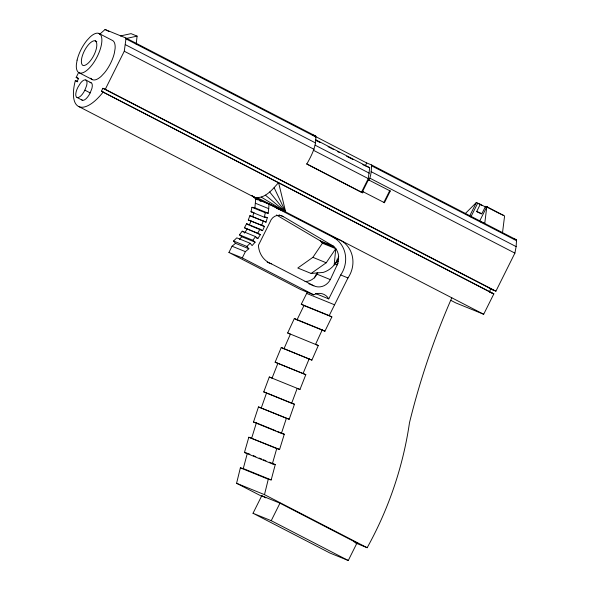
<?xml version="1.0" encoding="UTF-8"?>
<svg xmlns="http://www.w3.org/2000/svg" width="590" height="590" viewBox="0 0 590 590"><rect width="100%" height="100%" fill="white"/><g stroke="black" fill="none" stroke-linecap="round" stroke-linejoin="round"><path stroke-width="0.89" d="M269.077 204.162L268.236 213.241L254.887 207.805L255.736 198.727L269.077 204.162L333.062 237.232L340.342 240.196A26.122 23.924 -67.8 0 1 347.975 277.934L329.198 315.591L301.291 304.226L307.486 291.807M308.872 283.775L313.873 285.818A13.386 12.257 -67.8 0 0 330.319 279.608L337.893 263.302L338.645 256.444A16.314 14.942 -67.8 0 0 335.784 248.67L333.593 246.266L283.532 216.722L279.358 215.026M492.045 293.097L101.414 91.221L102.867 88.301L105.293 89.289L124.269 51.242L125.95 38.859L125.884 37.981L105.057 29.5L99.717 34.235M314.957 136.224L366.707 162.965L371.56 164.942C371.376 169.986 371.243 175.422 369.023 180.039L368.411 179.795L362.592 191.47L363.197 191.713L362.658 192.797L306.874 163.961C311.601 155.317 316.498 146.298 315.768 136.113L125.884 37.981M306.468 163.887L361.449 192.303L368.271 178.615L369.716 167.708L315.547 139.712M490.157 288.812L495.925 291.165L514.9 253.117L516.139 246.613L516.523 239.865L371.56 164.942M322.435 243.228L312.877 257.336L297.788 268.015L311.137 273.45L323.246 272.418A23.283 22.184 -76.8 0 0 334.154 265.013L335.784 248.67L322.435 243.228L320.245 240.831L276.445 214.981M136.172 44.125L137.101 36.115L131.039 33.645L120.367 35.968M486.809 206.721L484.744 223.44L479.537 221.316L486.809 206.721L504.598 215.918L502.525 232.63M250.875 225.896L262.557 230.653L264.453 226.464L248.294 220.018L249.88 215.697L266.038 222.15L267.3 217.732L264.342 217.223L251.001 211.781L251.93 207.297L254.887 207.805M264.342 217.223L265.279 212.732L251.93 207.297M261.842 496.338L236.583 483.284L240.366 467.863L243.279 468.563L271.186 479.928L275.264 464.573L269.342 462.162M451.8 297.795A704.217 644.966 -67.8 0 0 409.482 422.75A336.868 308.526 -67.8 0 1 367.164 547.712L264.49 494.649L268.273 479.228L240.366 467.863M243.279 468.563L247.357 453.209M266.038 222.15L252.69 216.707L253.958 212.289M275.264 464.573L272.351 463.873L244.444 452.508L248.825 437.234L279.608 449.425L284.284 434.233L277.521 431.474M272.351 463.873L276.732 448.599L248.825 437.234M251.701 438.06L256.377 422.868L253.501 422.034L258.472 406.93L289.211 419.254L294.476 404.246L267.41 393.228M284.284 434.233L281.408 433.399L286.379 418.295L258.472 406.93M261.304 407.889L266.569 392.881L263.737 391.915L269.291 377.01L272.071 378.101L277.905 363.3L275.124 362.208L281.246 347.525L311.881 360.106L318.29 345.541L315.562 344.324L322.243 329.891L324.913 331.233L331.875 316.933L329.198 315.591M261.643 225.454L263.229 221.132M294.476 404.246L291.644 403.287L297.198 388.375L299.978 389.466L305.812 374.665L277.905 363.3M275.124 362.208L303.031 373.573L309.153 358.89M281.246 347.525L283.974 348.742L290.383 334.176L287.655 332.959L294.336 318.526L322.243 329.891M77.01 97.483A9.388 3.754 -62.7 0 0 84.864 90.152L86.612 85.631A9.388 3.754 -62.7 0 0 85.742 79.975A9.388 3.754 -62.7 0 0 80.469 83.131L77.887 87.313A9.388 3.754 -62.7 0 0 77.01 97.483L82.32 100.234M81.545 99.555A9.388 3.754 -62.7 0 0 90.174 92.895L91.929 88.382A9.388 3.754 -62.7 0 0 89.975 82.644M264.453 226.464L251.104 221.029L249.209 225.218L246.613 223.728L244.415 227.762L260.352 234.687L257.867 238.537L256.2 237.858M305.037 281.489A13.386 12.257 -67.8 0 0 316.97 274.173L317.745 272.543M294.336 318.526L297.006 319.869L303.968 305.568L331.875 316.933M78.632 78.699L76.176 77.43L78.595 72.57M228.935 252.468L232.054 246.214L235.513 243.323L248.855 248.759L245.403 251.65L242.284 257.904L228.935 252.468L300.384 289.388L313.725 294.823A12.685 11.616 -67.8 0 1 328.763 298.901L340.695 274.969A26.122 23.924 -67.8 0 0 333.062 237.232M366.707 162.965L365.247 165.886L369.716 167.708M314.389 277.964L316.823 273.082M390.278 191.027L389.666 190.777L383.847 202.451L384.451 202.702L390.278 191.027L368.411 179.795M253.022 513.271L261.754 495.762L279.955 503.174L357.002 542.992L348.27 560.5L330.068 553.088L253.022 513.271L271.223 520.682L348.27 560.5M271.223 520.682L279.955 503.174M469.522 216.265L476.396 202.481L482.502 205.637M470.857 216.95L477.723 203.167L485.902 207.112M481.47 213.993L476.691 211.53L480.326 204.229M488.137 207.407L485.533 206.353L481.897 213.646L476.691 211.53M489.39 291.726L490.843 288.805L489.169 288.127M450.871 300.369L455.775 302.906L483.682 314.271L493.867 293.835L101.414 91.221M244.415 227.762L257.756 233.198L259.961 229.163L262.557 230.653M244.518 233.102L247.011 229.244M311.137 273.45L326.226 262.771L335.784 248.67M235.513 243.323L233.544 241.008L236.782 237.844L250.131 243.279L252.1 245.595L255.109 242.18L241.767 236.745L239.452 234.82L242.21 231.169L255.559 236.605L257.867 238.537M239.452 234.82L252.8 240.255L255.559 236.605M76.176 77.43L78.603 78.418L77.15 81.339L75.328 80.594A42.244 16.904 -62.7 0 0 79.097 106.709L254.438 197.326C264.755 199.398 272.521 189.434 278.576 182.576L285.656 211.928L483.682 314.271M239.356 239.474L241.767 236.745M465.163 213.705L476.396 202.481M233.544 241.008L246.886 246.443L250.131 243.279M125.545 38.638L137.101 36.115M265.279 212.732L268.236 213.241M251.001 211.781L252.476 212.039M244.444 452.508L246.627 453.031M268.273 479.228L271.186 479.928M276.732 448.599L279.608 449.425M286.379 418.295L289.211 419.254M249.88 215.697L252.69 216.707M248.294 220.018L251.104 221.029M303.031 373.573L305.812 374.665M311.727 134.468L315.768 136.113M500.667 214.17L503.27 215.232M514.023 238.839L516.523 239.865M361.449 192.303L362.658 192.797M489.538 292.072L493.867 293.835M276.703 208.285L285.656 211.928L274.144 187.745M255.477 203.27L268.826 208.705M264.799 216.707L267.3 217.732M320.245 240.831L333.593 246.266M321.403 241.966L334.751 247.402M336.949 259.217L338.616 259.895M246.613 223.728L259.961 229.163M336.669 260.935L338.343 261.613M335.393 262.284L337.893 263.302M334.781 263.922L337.281 264.94M312.877 257.336L326.226 262.771M340.695 274.969L347.975 277.934M316.97 274.173L330.319 279.608M232.054 246.214L245.403 251.65M267.196 262.152L271.37 263.848L313.873 285.818M315.414 293.466L328.763 298.901M306.675 293.437L334.582 304.801M297.006 319.869L324.913 331.233M287.655 332.959L318.29 345.541M283.974 348.742L311.881 360.106M269.291 377.01L299.978 389.466M263.737 391.915L291.644 403.287M256.377 422.868L275.825 430.789M253.501 422.034L281.408 433.399M248.206 453.555L249.894 454.241M253.28 455.62L255.817 456.653M259.194 458.032L261.731 459.064M263.428 459.75L265.965 460.783M236.583 483.284L264.49 494.649M353.69 541.642L357.002 542.992M355.328 542.889L367.164 547.712M251.901 195.541L254.438 197.326L285.656 211.928L269.689 191.979M257.594 197.856L285.656 211.928L265.353 195.143M301.291 304.226L303.968 305.568M485.533 206.353L499.87 213.757M125.95 38.859L315.827 136.991M371.619 165.82L516.582 240.735M105.057 29.5L109.15 31.609M315.93 140.398L319.972 142.485M328.055 146.667L333.719 149.587M337.76 151.682L339.375 152.515M346.655 156.276L353.122 159.617M362.828 164.632L364.443 165.473M125.508 44.737L315.385 142.861M371.176 171.697L516.139 246.613M98.914 33.446L112.196 40.312A22.029 8.813 -62.7 0 1 115.116 48.439L114.379 53.048A22.029 8.813 -62.7 0 1 104.555 72.747L101.222 76.302A22.029 8.813 -62.7 0 1 90.772 78.175M315.134 145.184L369.303 173.18M124.269 51.242L314.146 149.373M369.937 178.202L514.9 253.117M313.29 150.199L368.271 178.615M95.233 40.828A13.784 5.517 -62.7 0 1 93.95 55.121A13.784 5.517 -62.7 0 1 82.954 65.461A13.784 5.517 -62.7 0 1 84.237 51.168A13.784 5.517 -62.7 0 1 95.233 40.828L96.797 41.639M362.592 191.47L384.451 202.702M79.274 72.843L92.556 79.709M105.293 89.289L495.925 291.165M102.867 88.301L493.498 290.177M85.742 79.975L91.052 82.718M75.328 80.594L77.777 81.855M84.864 90.152L90.174 92.895M242.284 257.904L313.725 294.823M261.754 495.762L265.81 497.857M257.653 199.715L255.736 198.727L257.66 199.796M259.276 200.563L260.905 201.404M257.756 233.198L260.352 234.687M261.274 197.119L285.656 211.928M242.21 231.169L243.368 232.136M252.8 240.255L255.109 242.18M252.55 196.094L255.802 198.889M256.053 198.904L254.438 197.326M254.209 196.868L255.979 198.719M246.886 246.443L248.855 248.759M271.37 263.848A22.781 20.871 -67.8 0 1 258.405 245.344L270.05 221.995A9.492 8.695 -67.8 0 1 283.532 216.722M338.645 256.444A23.283 21.889 -75 0 1 334.154 265.013M103.235 91.959A42.244 16.904 -62.7 0 1 79.097 106.709M77.091 60.106L76.353 64.716A22.029 8.813 -62.7 0 0 87.939 69.436A22.029 8.813 -62.7 0 0 101.834 41.573A22.029 8.813 -62.7 0 0 90.248 36.853L86.914 40.408A22.029 8.813 -62.7 0 0 77.091 60.106"/></g></svg>
